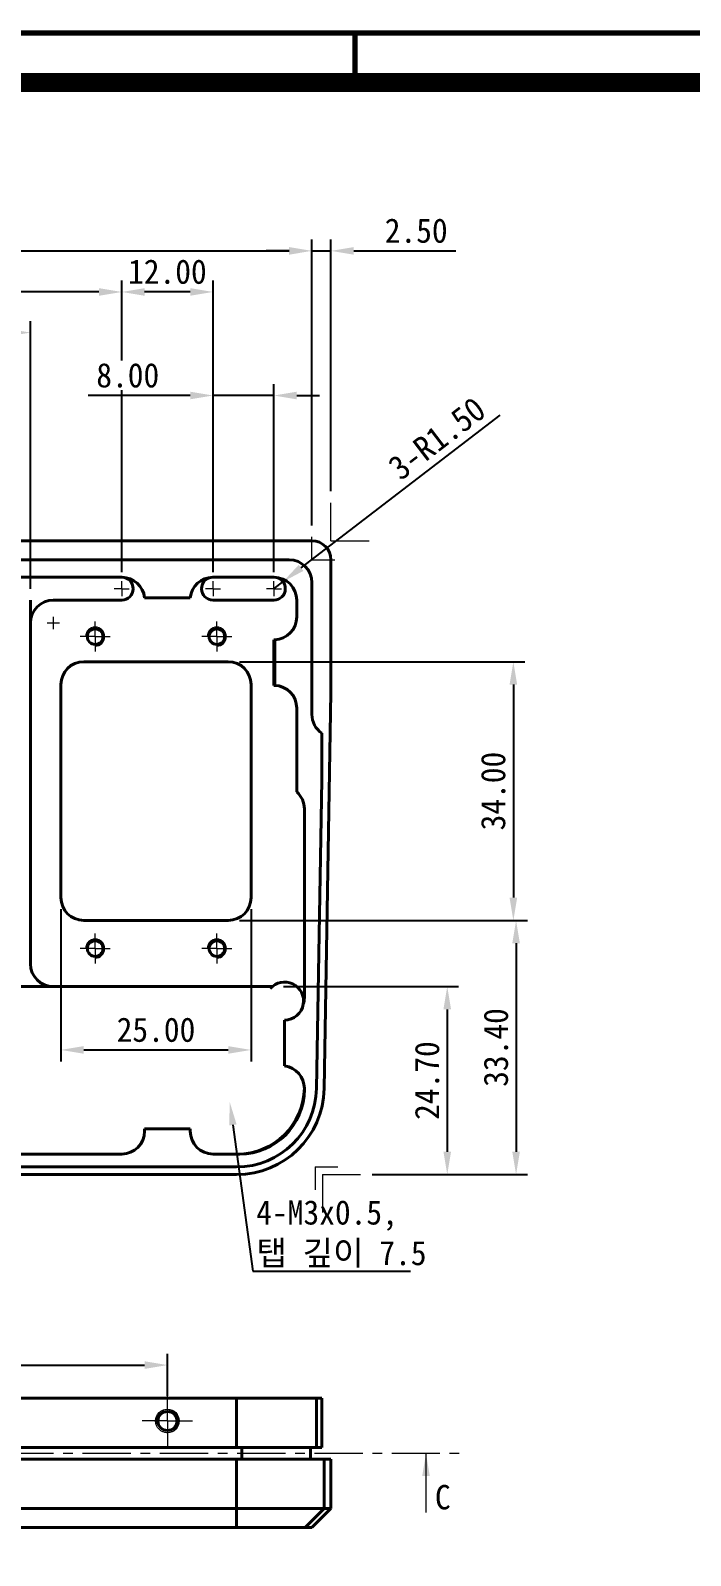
# Model space of a CAD drawing. Header units: millimetres. Extents: x 850 to 1425, y -556 to -156.
# Drawn here: x 1002.5 to 1089.2, y -356.4 to -156 of the extents above; entities that cross this region are included whole.
import ezdxf
from ezdxf import colors
from ezdxf.entities.mleader import LeaderData, LeaderLine
from ezdxf.math import Vec2, Vec3

# ---------------------------------------------------------------- set-up
doc = ezdxf.new("R2010")
doc.units = ezdxf.units.MM
doc.linetypes.add('CENTERX2', pattern=[20.32, 12.7, -2.54, 2.54, -2.54])
doc.layers.get('0').update_dxf_attribs({"color": 6})
for name, color, linetype, lineweight in [('CENTER', 1, 'CENTERX2', 9), ('DIM', 2, 'Continuous', 9), ('OUTLINE', 3, 'Continuous', 40), ('기준선', 6, 'Continuous', 9), ('은선', 253, 'Continuous', 9)]:
    doc.layers.add(name, color=color, linetype=linetype, lineweight=lineweight)
doc.styles.get("Standard").update_dxf_attribs({"font": '', "height": 3.2})
doc.styles.get('Standard').set_extended_font_data('GulimChe')
doc.dimstyles.new('척도 1배 - (x.x)', dxfattribs={"dimtxt": 3.2, "dimasz": 3, "dimexe": 1.5, "dimexo": 1.5, "dimgap": 1, "dimtad": 1, "dimdec": 1, "dimzin": 0, "dimdsep": 46, "dimtxsty": 'Standard', "dimcen": 0, "dimclrd": 2, "dimclre": 2, "dimclrt": 2, "dimadec": 0, "dimazin": 0, "dimtfac": 0.75, "dimtdec": 1, "dimtmove": 0, "dimatfit": 0, "dimfxl": 1, "dimtfill": 1, "dimtolj": 1, "dimtzin": 0, "dimarcsym": 0})
doc.dimstyles.new('척도 1배 - (x.xx)', dxfattribs={"dimtxt": 3.2, "dimasz": 3, "dimexe": 1.5, "dimexo": 1.5, "dimgap": 1, "dimtad": 1, "dimzin": 0, "dimdsep": 46, "dimtxsty": 'Standard', "dimcen": 0, "dimclrd": 2, "dimclre": 2, "dimclrt": 2, "dimadec": 0, "dimazin": 0, "dimtfac": 0.75, "dimtmove": 0, "dimatfit": 0, "dimfxl": 1, "dimtfill": 1, "dimtolj": 1, "dimtzin": 0, "dimarcsym": 0})

# ---------------------------------------------------------------- blocks, each defined once
blk = doc.blocks.new('SW_CENTERMARKSYMBOL_13')
at = {"color": 0, "linetype": 'Continuous', "lineweight": 0}
for p, q in [((-2.5, 0), (-3.75, 0)), ((0, 0), (-2.5, 0)), ((0, 2.5), (0, 3.75)), ((0, 0), (0, 2.5)), ((0, 0), (0, -2.5)), ((0, 0), (2.5, 0)), ((2.5, 0), (3.75, 0)), ((0, -2.5), (0, -3.75))]:
    blk.add_line(p, q, dxfattribs=at)
blk = doc.blocks.new('A-2_규격도면_동인광학')
for points, const_width in [([(0, 0), (0, 398.86), (574, 398.86), (574, 0)], 0.7), ([(21.5, 6.5), (21.5, 392.36), (567.5, 392.36), (567.5, 6.5)], 2.5)]:
    blk.add_lwpolyline(points, close=True, dxfattribs=dict(const_width=const_width))
at = {"const_width": 0.7}
blk.add_lwpolyline([(194.5, 398.86), (194.5, 391.69)], dxfattribs=at)
blk = doc.blocks.new('SW_CENTERMARKSYMBOL_2')
at = {"color": 0, "linetype": 'Continuous', "lineweight": 0}
for p, q in [((-2.5, 0), (-3.3, 0)), ((0, 0), (-2.5, 0)), ((0, 2.5), (0, 3.3)), ((0, 0), (0, 2.5)), ((0, 0), (0, -2.5)), ((0, 0), (2.5, 0)), ((2.5, 0), (3.3, 0)), ((0, -2.5), (0, -3.3))]:
    blk.add_line(p, q, dxfattribs=at)
blk = doc.blocks.new('*D100')
at = {"layer": 'Defpoints', "color": 0, "ltscale": 0.5, "transparency": 16777216}
for p in [(1020.45, -331.4), (946.45, -335.15), (1020.45, -336.94)]:
    blk.add_point(p, dxfattribs=at)
at = {"layer": 'DIM', "color": 2, "lineweight": -2, "ltscale": 0.5, "transparency": 16777216}
for p, q in [((946.45, -333.65), (946.45, -329.9)), ((1020.45, -335.44), (1020.45, -329.9)), ((949.45, -331.4), (1017.45, -331.4))]:
    blk.add_line(p, q, dxfattribs=at)
at = {"layer": 'DIM', "color": 2, "ltscale": 0.5, "transparency": 16777216}
for points in [[(949.45, -330.9), (949.45, -331.9), (946.45, -331.4)], [(1017.45, -330.9), (1017.45, -331.9), (1020.45, -331.4)]]:
    blk.add_solid(points, dxfattribs=at)
at = {"layer": 'DIM', "color": 2, "ltscale": 0.5, "transparency": 16777216, "insert": (983.45, -328.76), "char_height": 3.2, "attachment_point": 5, "bg_fill": 3, "box_fill_scale": 1.1, "bg_fill_color": 256, "bg_fill_true_color": 13158600, "bg_fill_transparency": 0}
blk.add_mtext('\\A1;74.00', dxfattribs=at)
blk = doc.blocks.new('*D144')
at = {"layer": 'Defpoints', "color": 0, "ltscale": 0.5, "transparency": 16777216}
for p in [(1041.95, -184.96), (1041.95, -218.06), (1039.45, -222.56)]:
    blk.add_point(p, dxfattribs=at)
at = {"layer": 'DIM', "color": 2, "lineweight": -2, "ltscale": 0.5, "transparency": 16777216}
for p, q in [((1039.45, -221.06), (1039.45, -183.46)), ((1041.95, -216.56), (1041.95, -183.46)), ((1036.45, -184.96), (1033.45, -184.96)), ((1039.45, -184.96), (1041.95, -184.96)), ((1044.95, -184.96), (1058.37, -184.96))]:
    blk.add_line(p, q, dxfattribs=at)
at = {"layer": 'DIM', "color": 2, "ltscale": 0.5, "transparency": 16777216}
for points in [[(1036.45, -184.46), (1036.45, -185.46), (1039.45, -184.96)], [(1044.95, -184.46), (1044.95, -185.46), (1041.95, -184.96)]]:
    blk.add_solid(points, dxfattribs=at)
at = {"layer": 'DIM', "color": 2, "ltscale": 0.5, "transparency": 16777216, "insert": (1053.16, -182.32), "char_height": 3.2, "attachment_point": 5, "bg_fill": 3, "box_fill_scale": 1.1, "bg_fill_color": 256, "bg_fill_true_color": 13158600, "bg_fill_transparency": 0}
blk.add_mtext('\\A1;2.50', dxfattribs=at)
blk = doc.blocks.new('*D147')
at = {"layer": 'Defpoints', "color": 0, "ltscale": 0.5, "transparency": 16777216}
for p in [(927.45, -190.36), (927.45, -222.56), (1014.45, -228.7)]:
    blk.add_point(p, dxfattribs=at)
at = {"layer": 'DIM', "color": 2, "lineweight": -2, "ltscale": 0.5, "transparency": 16777216}
for p, q in [((927.45, -221.06), (927.45, -188.86)), ((1011.45, -190.36), (930.45, -190.36)), ((1014.45, -227.2), (1014.45, -188.86))]:
    blk.add_line(p, q, dxfattribs=at)
at = {"layer": 'DIM', "color": 2, "ltscale": 0.5, "transparency": 16777216}
for points in [[(930.45, -189.86), (930.45, -190.86), (927.45, -190.36)], [(1011.45, -189.86), (1011.45, -190.86), (1014.45, -190.36)]]:
    blk.add_solid(points, dxfattribs=at)
at = {"layer": 'DIM', "color": 2, "ltscale": 0.5, "transparency": 16777216, "insert": (970.95, -187.72), "char_height": 3.2, "attachment_point": 5, "bg_fill": 3, "box_fill_scale": 1.1, "bg_fill_color": 256, "bg_fill_true_color": 13158600, "bg_fill_transparency": 0}
blk.add_mtext('\\A1;87.0', dxfattribs=at)
blk = doc.blocks.new('*D148')
at = {"layer": 'Defpoints', "color": 0, "ltscale": 0.5, "transparency": 16777216}
for p in [(1039.45, -184.96), (927.45, -222.56), (1039.45, -222.56)]:
    blk.add_point(p, dxfattribs=at)
at = {"layer": 'DIM', "color": 2, "lineweight": -2, "ltscale": 0.5, "transparency": 16777216}
for p, q in [((927.45, -221.06), (927.45, -183.46)), ((1039.45, -221.06), (1039.45, -183.46)), ((930.45, -184.96), (1036.45, -184.96))]:
    blk.add_line(p, q, dxfattribs=at)
at = {"layer": 'DIM', "color": 2, "ltscale": 0.5, "transparency": 16777216}
for points in [[(930.45, -184.46), (930.45, -185.46), (927.45, -184.96)], [(1036.45, -184.46), (1036.45, -185.46), (1039.45, -184.96)]]:
    blk.add_solid(points, dxfattribs=at)
at = {"layer": 'DIM', "color": 2, "ltscale": 0.5, "transparency": 16777216, "insert": (983.45, -182.31), "char_height": 3.2, "attachment_point": 5, "bg_fill": 3, "box_fill_scale": 1.1, "bg_fill_color": 256, "bg_fill_true_color": 13158600, "bg_fill_transparency": 0}
blk.add_mtext('\\A1;112.0', dxfattribs=at)
blk = doc.blocks.new('SW_CENTERMARKSYMBOL_3')
at = {"color": 0, "linetype": 'Continuous', "lineweight": 0}
for p, q in [((0, 2.5), (0, 3.3)), ((0, 0), (0, 2.5)), ((-2.5, 0), (-3.3, 0)), ((0, 0), (-2.5, 0)), ((0, 0), (0, -2.5)), ((0, 0), (2.5, 0)), ((2.5, 0), (3.3, 0)), ((0, -2.5), (0, -3.3))]:
    blk.add_line(p, q, dxfattribs=at)
blk = doc.blocks.new('*D202')
at = {"layer": 'Defpoints', "color": 0, "ltscale": 0.5, "transparency": 16777216}
for p in [(1002.45, -195.7), (984.45, -230.86), (1002.45, -230.86)]:
    blk.add_point(p, dxfattribs=at)
at = {"layer": 'DIM', "color": 2, "lineweight": -2, "ltscale": 0.5, "transparency": 16777216}
for p, q in [((984.45, -229.36), (984.45, -194.2)), ((1002.45, -229.36), (1002.45, -194.2)), ((987.45, -195.7), (999.45, -195.7))]:
    blk.add_line(p, q, dxfattribs=at)
at = {"layer": 'DIM', "color": 2, "ltscale": 0.5, "transparency": 16777216}
for points in [[(987.45, -195.2), (987.45, -196.2), (984.45, -195.7)], [(999.45, -195.2), (999.45, -196.2), (1002.45, -195.7)]]:
    blk.add_solid(points, dxfattribs=at)
at = {"layer": 'DIM', "color": 2, "ltscale": 0.5, "transparency": 16777216, "insert": (993.45, -193.06), "char_height": 3.2, "attachment_point": 5, "bg_fill": 3, "box_fill_scale": 1.1, "bg_fill_color": 256, "bg_fill_true_color": 13158600, "bg_fill_transparency": 0}
blk.add_mtext('\\A1;18.00', dxfattribs=at)
blk = doc.blocks.new('*D203')
at = {"layer": 'Defpoints', "color": 0, "ltscale": 0.5, "transparency": 16777216}
for p in [(1014.45, -228.38), (1026.45, -228.7)]:
    blk.add_point(p, dxfattribs=at)
at = {"layer": 'DIM', "color": 2, "lineweight": -2, "ltscale": 0.5, "transparency": 16777216}
for p, q in [((1014.45, -226.88), (1014.45, -188.86)), ((1023.45, -190.36), (1017.45, -190.36)), ((1026.45, -227.2), (1026.45, -188.86))]:
    blk.add_line(p, q, dxfattribs=at)
at = {"layer": 'DIM', "color": 2, "ltscale": 0.5, "transparency": 16777216}
for points in [[(1017.45, -189.86), (1017.45, -190.86), (1014.45, -190.36)], [(1023.45, -189.86), (1023.45, -190.86), (1026.45, -190.36)]]:
    blk.add_solid(points, dxfattribs=at)
at = {"layer": 'DIM', "color": 2, "ltscale": 0.5, "transparency": 16777216, "insert": (1020.45, -187.71), "char_height": 3.2, "attachment_point": 5, "bg_fill": 3, "box_fill_scale": 1.1, "bg_fill_color": 256, "bg_fill_true_color": 13158600, "bg_fill_transparency": 0}
blk.add_mtext('\\A1;12.00', dxfattribs=at)
at = {"layer": 'Defpoints', "color": 0, "ltscale": 0.5, "transparency": 16777216}
blk.add_point((1014.45, -190.36), dxfattribs=at)
blk = doc.blocks.new('*D204')
at = {"layer": 'Defpoints', "color": 0, "ltscale": 0.5, "transparency": 16777216}
for p in [(1026.45, -203.97), (1026.45, -228.7), (1034.45, -228.7)]:
    blk.add_point(p, dxfattribs=at)
at = {"layer": 'DIM', "color": 2, "lineweight": -2, "ltscale": 0.5, "transparency": 16777216}
for p, q in [((1023.45, -203.97), (1010.02, -203.97)), ((1026.45, -227.2), (1026.45, -202.47)), ((1034.45, -203.97), (1026.45, -203.97)), ((1034.45, -227.2), (1034.45, -202.47)), ((1037.45, -203.97), (1040.45, -203.97))]:
    blk.add_line(p, q, dxfattribs=at)
at = {"layer": 'DIM', "color": 2, "ltscale": 0.5, "transparency": 16777216}
for points in [[(1023.45, -203.47), (1023.45, -204.47), (1026.45, -203.97)], [(1037.45, -203.47), (1037.45, -204.47), (1034.45, -203.97)]]:
    blk.add_solid(points, dxfattribs=at)
at = {"layer": 'DIM', "color": 2, "ltscale": 0.5, "transparency": 16777216, "insert": (1015.24, -201.33), "char_height": 3.2, "attachment_point": 5, "bg_fill": 3, "box_fill_scale": 1.1, "bg_fill_color": 256, "bg_fill_true_color": 13158600, "bg_fill_transparency": 0}
blk.add_mtext('\\A1;8.00', dxfattribs=at)
blk = doc.blocks.new('*D208')
at = {"layer": 'Defpoints', "color": 0, "ltscale": 0.5, "transparency": 16777216}
for p in [(1034.2, -281.66), (1045.85, -306.36), (1057.24, -306.36)]:
    blk.add_point(p, dxfattribs=at)
at = {"layer": 'DIM', "color": 2, "lineweight": -2, "ltscale": 0.5, "transparency": 16777216}
for p, q in [((1035.7, -281.66), (1058.74, -281.66)), ((1057.24, -284.66), (1057.24, -303.36)), ((1047.35, -306.36), (1058.74, -306.36))]:
    blk.add_line(p, q, dxfattribs=at)
at = {"layer": 'DIM', "color": 2, "ltscale": 0.5, "transparency": 16777216}
for points in [[(1056.74, -284.66), (1057.74, -284.66), (1057.24, -281.66)], [(1056.74, -303.36), (1057.74, -303.36), (1057.24, -306.36)]]:
    blk.add_solid(points, dxfattribs=at)
at = {"layer": 'DIM', "color": 2, "ltscale": 0.5, "transparency": 16777216, "insert": (1054.6, -294.01), "char_height": 3.2, "attachment_point": 5, "rotation": 90, "bg_fill": 3, "box_fill_scale": 1.1, "bg_fill_color": 256, "bg_fill_true_color": 13158600, "bg_fill_transparency": 0}
blk.add_mtext('\\A1;24.70', dxfattribs=at)
blk = doc.blocks.new('*D209')
at = {"layer": 'Defpoints', "color": 0, "ltscale": 0.5, "transparency": 16777216}
for p in [(1028.45, -272.96), (1045.85, -306.36), (1066.29, -306.36)]:
    blk.add_point(p, dxfattribs=at)
at = {"layer": 'DIM', "color": 2, "lineweight": -2, "ltscale": 0.5, "transparency": 16777216}
for p, q in [((1029.95, -272.96), (1067.79, -272.96)), ((1066.29, -275.96), (1066.29, -303.36)), ((1047.35, -306.36), (1067.79, -306.36))]:
    blk.add_line(p, q, dxfattribs=at)
at = {"layer": 'DIM', "color": 2, "ltscale": 0.5, "transparency": 16777216}
for points in [[(1065.79, -275.96), (1066.79, -275.96), (1066.29, -272.96)], [(1065.79, -303.36), (1066.79, -303.36), (1066.29, -306.36)]]:
    blk.add_solid(points, dxfattribs=at)
at = {"layer": 'DIM', "color": 2, "ltscale": 0.5, "transparency": 16777216, "insert": (1063.65, -289.66), "char_height": 3.2, "attachment_point": 5, "rotation": 90, "bg_fill": 3, "box_fill_scale": 1.1, "bg_fill_color": 256, "bg_fill_true_color": 13158600, "bg_fill_transparency": 0}
blk.add_mtext('\\A1;33.40', dxfattribs=at)
blk = doc.blocks.new('*D210')
at = {"layer": 'Defpoints', "color": 0, "ltscale": 0.5, "transparency": 16777216}
for p in [(1028.45, -238.96), (1028.45, -272.96), (1065.93, -272.96)]:
    blk.add_point(p, dxfattribs=at)
at = {"layer": 'DIM', "color": 2, "lineweight": -2, "ltscale": 0.5, "transparency": 16777216}
for p, q in [((1029.95, -238.96), (1067.43, -238.96)), ((1065.93, -241.96), (1065.93, -269.96)), ((1029.95, -272.96), (1067.43, -272.96))]:
    blk.add_line(p, q, dxfattribs=at)
at = {"layer": 'DIM', "color": 2, "ltscale": 0.5, "transparency": 16777216}
for points in [[(1065.43, -241.96), (1066.43, -241.96), (1065.93, -238.96)], [(1065.43, -269.96), (1066.43, -269.96), (1065.93, -272.96)]]:
    blk.add_solid(points, dxfattribs=at)
at = {"layer": 'DIM', "color": 2, "ltscale": 0.5, "transparency": 16777216, "insert": (1063.29, -255.96), "char_height": 3.2, "attachment_point": 5, "rotation": 90, "bg_fill": 3, "box_fill_scale": 1.1, "bg_fill_color": 256, "bg_fill_true_color": 13158600, "bg_fill_transparency": 0}
blk.add_mtext('\\A1;34.00', dxfattribs=at)
blk = doc.blocks.new('*D211')
at = {"layer": 'Defpoints', "color": 0, "ltscale": 0.5, "transparency": 16777216}
for p in [(1006.45, -269.96), (1031.45, -269.96), (1031.45, -289.98)]:
    blk.add_point(p, dxfattribs=at)
at = {"layer": 'DIM', "color": 2, "lineweight": -2, "ltscale": 0.5, "transparency": 16777216}
for p, q in [((1006.45, -271.46), (1006.45, -291.48)), ((1031.45, -271.46), (1031.45, -291.48)), ((1009.45, -289.98), (1028.45, -289.98))]:
    blk.add_line(p, q, dxfattribs=at)
at = {"layer": 'DIM', "color": 2, "ltscale": 0.5, "transparency": 16777216}
for points in [[(1009.45, -289.48), (1009.45, -290.48), (1006.45, -289.98)], [(1028.45, -289.48), (1028.45, -290.48), (1031.45, -289.98)]]:
    blk.add_solid(points, dxfattribs=at)
at = {"layer": 'DIM', "color": 2, "ltscale": 0.5, "transparency": 16777216, "insert": (1018.95, -287.34), "char_height": 3.2, "attachment_point": 5, "bg_fill": 3, "box_fill_scale": 1.1, "bg_fill_color": 256, "bg_fill_true_color": 13158600, "bg_fill_transparency": 0}
blk.add_mtext('\\A1;25.00', dxfattribs=at)
blk = doc.blocks.new('*D215')
at = {"layer": 'Defpoints', "color": 0, "ltscale": 0.5, "transparency": 16777216}
for p in [(1035.64, -228.45), (1034.45, -229.36)]:
    blk.add_point(p, dxfattribs=at)
at = {"layer": 'DIM', "color": 2, "lineweight": -2, "ltscale": 0.5, "transparency": 16777216}
for p, q in [((1038.03, -226.62), (1064.21, -206.56)), ((1034.45, -229.36), (1035.64, -228.45))]:
    blk.add_line(p, q, dxfattribs=at)
at = {"layer": 'DIM', "color": 2, "ltscale": 0.5, "transparency": 16777216}
blk.add_solid([(1037.72, -226.23), (1038.33, -227.02), (1035.64, -228.45)], dxfattribs=at)
at = {"layer": 'DIM', "color": 2, "ltscale": 0.5, "transparency": 16777216, "insert": (1055.88, -209.61), "char_height": 3.2, "attachment_point": 5, "rotation": 37.4636, "bg_fill": 3, "box_fill_scale": 1.1, "bg_fill_color": 256, "bg_fill_true_color": 13158600, "bg_fill_transparency": 0}
blk.add_mtext('\\A1;3-R1.50', dxfattribs=at)

msp = doc.modelspace()

# ---------------------------------------------------------------- linework, layer by layer
at = {"layer": 'CENTER', "ltscale": 0.5}
for p, q in [((1004.654, -233.862), (1006.254, -233.862)), ((1005.454, -233.062), (1005.454, -234.662)), ((897.535, -342.998), (1059.079, -342.998))]:
    msp.add_line(p, q, dxfattribs=at)
at = {"layer": 'DIM', "color": 2, "ltscale": 0.5}
msp.add_line((1054.444, -342.998), (1054.444, -350.762), dxfattribs=at)
msp.add_solid([(1054.944, -345.998), (1053.944, -345.998), (1054.444, -342.998)], dxfattribs=at)
at = {"layer": 'OUTLINE'}
for p, q in [((1041.954, -243.062), (1041.954, -225.562)), ((1034.454, -227.862), (1026.438, -227.862)), ((1039.454, -245.89), (1039.454, -228.562)), ((1002.454, -233.862), (1002.454, -230.862)), ((1005.454, -230.862), (1014.454, -230.862)), ((1023.454, -230.562), (1017.454, -230.562)), ((1026.454, -230.862), (1034.454, -230.862)), ((1037.454, -233.062), (1037.454, -230.862)), ((1002.454, -278.662), (1002.454, -233.862)), ((1034.454, -242.062), (1034.454, -236.062)), ((1034.554, -242.063), (1034.554, -236.06)), ((1028.454, -238.962), (1009.454, -238.962)), ((1006.454, -269.962), (1006.454, -241.962)), ((1031.454, -241.962), (1031.454, -269.962)), ((1041.046, -295.062), (1041.954, -243.062)), ((1037.454, -256.062), (1037.454, -245.062)), ((1040.754, -254.522), (1040.754, -248.362)), ((1040.046, -295.045), (1040.754, -254.522)), ((1038.454, -283.089), (1038.454, -258.298)), ((1028.454, -272.962), (1009.454, -272.962)), ((1000.171, -281.662), (1005.454, -281.662)), ((1034.195, -281.662), (1005.454, -281.662)), ((1033.976, -281.911), (1034.195, -281.662)), ((1035.854, -292.073), (1035.854, -286.062)), ((1038.454, -295.162), (1038.454, -295.047)), ((1017.454, -300.662), (1017.454, -300.362)), ((1017.454, -300.362), (1023.454, -300.362)), ((1023.454, -300.362), (1023.454, -300.662)), ((952.427, -303.662), (1014.454, -303.662)), ((1026.454, -303.662), (1029.954, -303.662)), ((937.359, -305.362), (1029.548, -305.362)), ((937.359, -306.362), (1029.548, -306.362)), ((1029.548, -342.248), (1029.548, -335.748)), ((1029.548, -335.748), (1040.046, -335.748)), ((1040.046, -342.248), (1040.046, -335.748)), ((1040.046, -335.748), (1040.754, -335.748)), ((1040.754, -338.228), (1040.754, -335.748)), ((1040.754, -338.228), (1040.754, -339.268)), ((1040.754, -342.248), (1040.754, -339.268)), ((1029.548, -342.248), (937.359, -342.248)), ((1040.046, -342.248), (1029.548, -342.248)), ((1030.254, -342.248), (1030.254, -343.748)), ((1039.254, -342.248), (1039.254, -343.748)), ((1040.754, -342.248), (1040.046, -342.248)), ((937.359, -343.748), (1029.548, -343.748)), ((1029.548, -350.248), (1029.548, -343.748)), ((1041.046, -343.748), (1029.548, -343.748)), ((1041.046, -343.748), (1041.046, -350.248)), ((1041.046, -343.748), (1041.954, -343.748)), ((1041.954, -350.248), (1041.954, -343.748)), ((937.359, -350.248), (1029.548, -350.248)), ((1029.548, -350.248), (1041.046, -350.248)), ((1029.548, -352.748), (1029.548, -350.248)), ((1038.546, -352.748), (1041.046, -350.248)), ((1041.954, -350.248), (1039.454, -352.748)), ((1041.046, -350.248), (1041.954, -350.248)), ((1029.548, -352.748), (937.359, -352.748)), ((1038.546, -352.748), (1029.548, -352.748)), ((1039.454, -352.748), (1038.546, -352.748))]:
    msp.add_line(p, q, dxfattribs=at)
for centre in [(1010.954, -235.662), (1026.954, -235.662), (1010.954, -276.662), (1026.954, -276.662)]:
    msp.add_circle(centre, 1.025, dxfattribs=at)
for centre, radius, start, end in [((1036.454, -228.562), 3, 0, 90), ((1026.438, -230.862), 3, 90, 174.26083), ((1026.454, -229.362), 1.5, 90, 270), ((1034.454, -230.862), 3, 0, 90), ((1034.454, -229.362), 1.5, 270, 90), ((1005.454, -233.862), 3, 90, 180), ((1034.454, -233.062), 3, 271.91021, 0), ((1034.454, -233.062), 3, 270, 271.91021), ((1009.454, -241.962), 3, 90, 180), ((1028.454, -241.962), 3, 0, 90), ((1034.454, -245.062), 3, 88.08979, 90), ((1034.454, -245.062), 3, 0, 88.08979), ((1042.454, -245.89), 3, 180, 235.48189), ((1035.454, -258.298), 3, 0, 48.18969), ((1009.454, -269.962), 3, 180, 270), ((1028.454, -269.962), 3, 270, 0), ((1005.454, -278.662), 3, 180, 270), ((1035.854, -283.562), 2.5, 350.4146, 138.68879), ((1035.854, -283.562), 2.5, 270, 350.4146), ((1035.454, -283.089), 3, 342.75235, 0), ((1035.454, -295.047), 3, 0, 82.33774), ((1029.548, -294.862), 10.5, 270, 359), ((1029.548, -294.862), 11.5, 270, 359), ((1029.654, -294.862), 8.8, 270, 359.23964), ((1029.954, -295.162), 8.5, 270, 0), ((1014.454, -300.662), 3, 270, 0), ((1026.454, -300.662), 3, 180, 270)]:
    msp.add_arc(centre, radius, start, end, dxfattribs=at)
msp.add_ellipse((1040.779, -338.748), major_axis=(0, 1.576), ratio=0.0174577, start_param=1.2341623, end_param=1.9074303, dxfattribs=at)
at = {"layer": '기준선', "ltscale": 0.5}
for p, q in [((1039.454, -225.562), (1042.454, -225.562)), ((1039.866, -305.362), (1039.866, -308.362)), ((1039.866, -305.362), (1042.866, -305.362)), ((1040.849, -306.362), (1040.849, -311.362)), ((1040.849, -306.362), (1045.849, -306.362))]:
    msp.add_line(p, q, dxfattribs=at)
at = {"layer": '은선', "ltscale": 0.5}
for centre in [(1010.954, -235.662), (1026.954, -235.662), (1010.954, -276.662), (1026.954, -276.662)]:
    msp.add_arc(centre, 1.25, 270, 180, dxfattribs=at)

# ---------------------------------------------------------------- block references
msp.add_blockref('A-2_규격도면_동인광학', (850.618, -555.206))
at = {"layer": 'CENTER'}
for name, p, xscale, yscale, zscale in [('SW_CENTERMARKSYMBOL_13', (1026.454, -229.362), 0.2628737443837083, 0.2628737443837083, 0.2628737443837083), ('SW_CENTERMARKSYMBOL_13', (1034.454, -229.362), 0.2628737443837083, 0.2628737443837083, 0.2628737443837083), ('SW_CENTERMARKSYMBOL_13', (1010.954, -235.662), 0.5257474887674165, 0.5257474887674165, 0.5257474887674165), ('SW_CENTERMARKSYMBOL_13', (1026.954, -235.662), 0.5257474887674165, 0.5257474887674165, 0.5257474887674165), ('SW_CENTERMARKSYMBOL_13', (1010.954, -276.662), 0.5257474887674165, 0.5257474887674165, 0.5257474887674165), ('SW_CENTERMARKSYMBOL_13', (1026.954, -276.662), 0.5257474887674165, 0.5257474887674165, 0.5257474887674165), ('SW_CENTERMARKSYMBOL_2', (1020.454, -338.748), 0.5485224050757364, 0.5485224050757364, 0.5485224050757364)]:
    msp.add_blockref(name, p, dxfattribs=dict(at, xscale=xscale, yscale=yscale, zscale=zscale))

# ---------------------------------------------------------------- texts
at = {"layer": 'DIM', "color": 2, "ltscale": 0.5, "insert": (1056.657, -348.786), "char_height": 3.2, "attachment_point": 5}
msp.add_mtext('\\A1;C', dxfattribs=at)

# ---------------------------------------------------------------- leaders
at = {"layer": 'DIM', "ltscale": 0.5}
ml = msp.add_multileader_mtext('Standard', dxfattribs=at)
ml.set_content('\\A1;4-M3x0.5,\\P탭 깊이 7.5', color=256)
ml.set_leader_properties()
ml.build(insert=Vec2(0, 0))
ml.multileader.update_dxf_attribs({"text_left_attachment_type": 5, "text_right_attachment_type": 5, "dogleg_length": 0.36, "arrow_head_size": 3})
ctx = ml.context
ctx.base_point, ctx.char_height, ctx.arrow_head_size, ctx.landing_gap_size, ctx.plane_origin = Vec3(1032.043, -319.051), 3.2, 3, 0.09, Vec3(1076.627, -306.543)
ctx.left_attachment, ctx.right_attachment = 5, 5
notes = []
notes.append((ctx, [(0, (1, 1, 0), (1031.683, -319.051), (1, 0), 0.36, [(0, [(1028.654, -296.862)], 0, [])])]))
ctx.mtext.insert, ctx.mtext.flow_direction = Vec3(1032.133, -309.733), 5
for ctx, leaders in notes:
    for number, flags, end, landing, length, lines in leaders:
        leader = LeaderData()
        leader.index, (leader.has_last_leader_line, leader.has_dogleg_vector, leader.attachment_direction) = number, flags
        leader.last_leader_point, leader.dogleg_vector, leader.dogleg_length = Vec3(end), Vec3(landing), length
        for number, points, colour, breaks in lines:
            line = LeaderLine()
            line.index, line.vertices, line.color, line.breaks = number, Vec3.list(points), colors.encode_raw_color(colour), breaks
            leader.lines.append(line)
        ctx.leaders.append(leader)

# ---------------------------------------------------------------- next in the draw order: dimensions: what is measured, and where the dimension line sits
for base, p1, p2, dimstyle, picture, middle in [((1041.954, -184.956), (1039.454, -222.562), (1041.954, -218.062), '척도 1배 - (x.xx)', '*D144', (1053.164, -182.318)), ((927.454, -190.356), (1014.454, -228.705), (927.454, -222.562), '척도 1배 - (x.x)', '*D147', (970.954, -187.716)), ((1020.454, -331.398), (946.454, -335.148), (1020.454, -336.938), '척도 1배 - (x.xx)', '*D100', (983.454, -328.756))]:
    dim = msp.add_linear_dim(base=base, p1=p1, p2=p2, dimstyle=dimstyle, dxfattribs=at)
    dim.commit()
    dim.dimension.update_dxf_attribs({"geometry": picture, "text_midpoint": middle})
dim = msp.add_linear_dim(base=(1057.24, -306.362), p1=(1034.195, -281.662), p2=(1045.849, -306.362), angle=90, dimstyle='척도 1배 - (x.xx)', dxfattribs=at)
dim.commit()
dim.dimension.update_dxf_attribs({"geometry": '*D208', "text_midpoint": (1054.598, -294.012)})

# ---------------------------------------------------------------- next in the draw order: linework, layer by layer
at = {"layer": 'OUTLINE'}
for p, q in [((1036.454, -225.562), (930.454, -225.562)), ((1014.469, -227.862), (952.438, -227.862)), ((937.359, -335.748), (1029.548, -335.748))]:
    msp.add_line(p, q, dxfattribs=at)
msp.add_circle((1020.454, -338.748), 1.25, dxfattribs=at)
for centre, radius, start in [((1014.454, -229.362), 1.5, 270), ((1014.469, -230.862), 3, 5.73917)]:
    msp.add_arc(centre, radius, start, 90, dxfattribs=at)
at = {"layer": '기준선', "ltscale": 0.5}
for q in [(1041.954, -218.062), (1046.954, -223.062)]:
    msp.add_line((1041.954, -223.062), q, dxfattribs=at)
at = {"layer": '은선'}
msp.add_circle((1020.454, -338.748), 1.55, dxfattribs=at)
msp.add_arc((1020.454, -338.748), 1.5, 255, 195, dxfattribs=at)

# ---------------------------------------------------------------- next in the draw order: block references
at = {"layer": 'CENTER', "xscale": 0.2628737443837083, "yscale": 0.2628737443837083, "zscale": 0.2628737443837083}
msp.add_blockref('SW_CENTERMARKSYMBOL_13', (1014.454, -229.362), dxfattribs=at)
at = {"layer": 'CENTER'}
msp.add_blockref('SW_CENTERMARKSYMBOL_3', (1020.454, -338.748), dxfattribs=at)

# ---------------------------------------------------------------- next in the draw order: dimensions: what is measured, and where the dimension line sits
at = {"layer": 'DIM', "ltscale": 0.5}
dim = msp.add_linear_dim(base=(1039.454, -184.956), p1=(927.454, -222.562), p2=(1039.454, -222.562), dimstyle='척도 1배 - (x.x)', dxfattribs=at)
dim.commit()
dim.dimension.update_dxf_attribs({"geometry": '*D148', "text_midpoint": (983.454, -182.314)})
dim = msp.add_linear_dim(base=(1066.286, -306.362), p1=(1028.454, -272.962), p2=(1045.849, -306.362), angle=90, dimstyle='척도 1배 - (x.xx)', dxfattribs=at)
dim.commit()
dim.dimension.update_dxf_attribs({"geometry": '*D209', "text_midpoint": (1063.645, -289.662)})

# ---------------------------------------------------------------- next in the draw order: linework, layer by layer
at = {"layer": 'OUTLINE'}
msp.add_line((1039.454, -223.062), (927.454, -223.062), dxfattribs=at)
msp.add_arc((1039.454, -225.562), 2.5, 0, 90, dxfattribs=at)
at = {"layer": '기준선', "ltscale": 0.5}
msp.add_line((1039.454, -225.562), (1039.454, -222.562), dxfattribs=at)

# ---------------------------------------------------------------- next in the draw order: dimensions: what is measured, and where the dimension line sits
at = {"layer": 'DIM', "ltscale": 0.5}
dim = msp.add_linear_dim(base=(1065.926, -272.962), p1=(1028.454, -238.962), p2=(1028.454, -272.962), angle=90, dimstyle='척도 1배 - (x.xx)', dxfattribs=at)
dim.commit()
dim.dimension.update_dxf_attribs({"geometry": '*D210', "text_midpoint": (1063.286, -255.962)})

# ---------------------------------------------------------------- next in the draw order: dimensions: what is measured, and where the dimension line sits
dim = msp.add_linear_dim(base=(1014.454, -190.356), p1=(1026.454, -228.705), p2=(1014.454, -228.376), dimstyle='척도 1배 - (x.xx)', dxfattribs=at)
dim.commit()
dim.dimension.update_dxf_attribs({"geometry": '*D203', "text_midpoint": (1020.454, -190.356), "dimtype": 160})
for base, p1, p2, picture, middle in [((1002.454, -195.705), (984.454, -230.862), (1002.454, -230.862), '*D202', (993.454, -193.062)), ((1031.454, -289.981), (1006.454, -269.962), (1031.454, -269.962), '*D211', (1018.954, -287.343))]:
    dim = msp.add_linear_dim(base=base, p1=p1, p2=p2, dimstyle='척도 1배 - (x.xx)', dxfattribs=at)
    dim.commit()
    dim.dimension.update_dxf_attribs({"geometry": picture, "text_midpoint": middle})

# ---------------------------------------------------------------- next in the draw order: dimensions: what is measured, and where the dimension line sits
dim = msp.add_linear_dim(base=(1026.454, -203.971), p1=(1034.454, -228.705), p2=(1026.454, -228.705), dimstyle='척도 1배 - (x.xx)', dxfattribs=at)
dim.commit()
dim.dimension.update_dxf_attribs({"geometry": '*D204', "text_midpoint": (1015.239, -203.971), "dimtype": 160})

# ---------------------------------------------------------------- next in the draw order: dimensions: what is measured, and where the dimension line sits
dim = msp.add_radius_dim(center=(1034.454, -229.362), mpoint=(1035.644, -228.449), text='3-<>', dimstyle='척도 1배 - (x.xx)', dxfattribs=at)
dim.commit()
dim.dimension.update_dxf_attribs({"geometry": '*D215', "text_midpoint": (1057.489, -211.709), "dimtype": 164})

doc.saveas('drawing.dxf')
